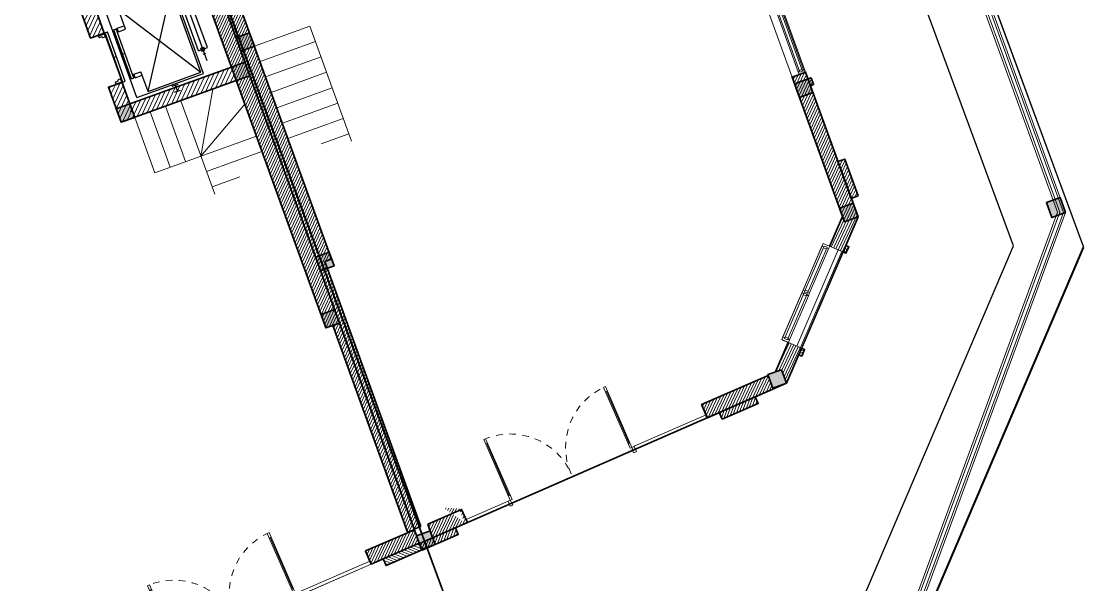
# Model space of a CAD drawing. Header units: millimetres. Extents: x 567980 to 569372, y 2065777 to 2066674.
# Drawn here: x 568671.93 to 568688.23, y 2066374.48 to 2066383.09 of the extents above; entities that cross this region are included whole.
import ezdxf

# ---------------------------------------------------------------- set-up
doc = ezdxf.new("R2010")
doc.units = ezdxf.units.MM
for name, pattern in [('CENTER', [3, 1.5, -0.5, 0.5, -0.5]), ('HIDDEN', [0.75, 0.5, -0.25]), ('HIDDEN2', [0.1875, 0.125, -0.0625])]:
    doc.linetypes.add(name, pattern=pattern)
for name, color, linetype, lineweight in [('A-COT VACH', 2, 'Continuous', 35), ('A-CUA', 25, 'Continuous', 5), ('A-DIM', 251, 'Continuous', 15), ('A-HATCH', 251, 'Continuous', 5), ('A-NET KHUAT', 250, 'HIDDEN', 9), ('A-NET THAY', 125, 'Continuous', 18), ('A-TUONG', 255, 'Continuous', 35), ('boDnv', 54, 'Continuous', 25), ('E-NoiThat', 32, 'Continuous', 9)]:
    doc.layers.add(name, color=color, linetype=linetype, lineweight=lineweight)
for name, color, linetype in [('A-NOITHAT', 252, 'Continuous'), ('ChiaLo', 128, 'CENTER'), ('datOlienke', 42, 'Continuous'), ('LogDg', 7, 'Continuous'), ('LoLK', 6, 'Continuous'), ('QH', 7, 'Continuous'), ('ViaHeS', 32, 'Continuous')]:
    doc.layers.add(name, color=color, linetype=linetype)
doc.styles.add('rms', font='romans.shx', dxfattribs={"width": 0.7, "bigfont": 'vns.shx'})
doc.linetypes.add('ADL', pattern='A,0.125,-0.15,["++",rms,S=0.5,R=0,X=0,Y=-0.2245],-1.35,1.125', length=2.75)
pattern_1 = [(45, (-102.69897, 612.50004), (-0.0265165043, 0.0265165043), [])]
pattern_2 = [(45, (0, 0), (-39.7748, 39.7748), [])]

# ---------------------------------------------------------------- blocks, each defined once
blk = doc.blocks.new('NEN')
at = {"layer": 'boDnv', "color": 10, "linetype": 'ADL', "ltscale": 0.25}
blk.add_lwpolyline([(-56.445, 75.304, -0.001833), (-68.512, 70.181), (-71.102, 64.281), (-45.209, -7.309), (-39.721, -9.671), (-12.936, 1.999), (-10.394, 7.957), (-36.646, 79.167), (-42.166, 81.522), (-54.75, 76.037, -0.001474)], format="xyb", close=True, dxfattribs=at)
at = {"layer": 'ChiaLo', "ltscale": 5}
blk.add_lwpolyline([(-24.163, 16.397), (-17.69, -1.163)], dxfattribs=at)
at = {"layer": 'datOlienke'}
blk.add_lwpolyline([(-56.839, 76.223, -0.001888), (-69.267, 70.948), (-72.179, 64.317), (-46.002, -8.056), (-39.718, -10.761), (-12.172, 1.241), (-9.318, 7.93), (-35.857, 79.917), (-42.17, 82.611), (-55.15, 76.953, -0.001474)], format="xyb", close=True, dxfattribs=at)
at = {"layer": 'LogDg'}
blk.add_lwpolyline([(-68.344, 77.848, 0.398827), (-76.611, 58.929), (-51.692, -9.967, 0.433046), (-40.973, -14.58), (-10.717, -1.397, 0.39741), (-6.406, 8.704), (-33.979, 83.495, 0.431261), (-44.682, 88.062), (-45.111, 87.874, -0.003775), (-68.344, 77.848)], format="xyb", dxfattribs=at)
at = {"layer": 'LoLK'}
for points in [[(-9.318, 7.93), (-13.819, 20.138), (-24.163, 16.397), (-17.69, -1.163), (-12.172, 1.241)], [(-24.163, 16.397), (-32.627, 13.335), (-25.954, -4.764), (-17.69, -1.163)]]:
    blk.add_lwpolyline(points, close=True, dxfattribs=at)
at = {"layer": 'ViaHeS'}
blk.add_lwpolyline([(-56.839, 76.223, -0.001888), (-69.267, 70.948), (-72.179, 64.317), (-46.002, -8.056), (-39.718, -10.761), (-12.172, 1.241), (-9.318, 7.93), (-35.857, 79.917), (-42.17, 82.611), (-55.15, 76.953, -0.001474)], format="xyb", close=True, dxfattribs=at)
blk = doc.blocks.new('NEN IO1')
at = {"layer": 'datOlienke'}
blk.add_lwpolyline([(-82.941, 18.475, -0.001888), (-82.207, 4.994), (-76.962, 0), (0, 0), (4.681, 4.99), (2.763, 34.975), (-2.556, 39.934), (-79.278, 39.462), (-83.958, 34.441), (-83.053, 20.312, -0.001474)], format="xyb", close=True, dxfattribs=at)
at = {"layer": 'LoLK'}
for points in [[(-2.556, 39.934), (-15.567, 39.854), (-15.567, 28.854), (3.147, 28.969), (2.763, 34.975)], [(-15.567, 28.854), (-15.567, 19.854), (3.723, 19.973), (3.147, 28.969)]]:
    blk.add_lwpolyline(points, close=True, dxfattribs=at)
blk = doc.blocks.new('cot 220')
at = {"layer": 'A-COT VACH'}
h = blk.add_hatch(color=256, dxfattribs=at)
h.dxf.hatch_style = 1
h.paths.add_polyline_path([(110, 110), (-110, 110), (-110, -110), (110, -110)])
blk.add_lwpolyline([(-110, -110), (110, -110), (110, 110), (-110, 110)], close=True, dxfattribs=at)
blk = doc.blocks.new('*U404')
at = {"layer": 'A-CUA', "color": 32}
for points in [[(60, -40), (45, -40), (45, -18), (0, -18), (0, -40), (0, -40), (0, -82), (0, -82), (0, -103), (45, -103), (45, -82), (60, -82)], [(30, -82), (60, -82), (60, -40), (30, -40)], [(1292, -82), (1262, -82), (1262, -40), (1292, -40)], [(1322, -82), (1307, -82), (1307, -40), (1322, -40), (1322, -18), (1277, -18), (1277, -40), (1292, -40), (1292, -82), (1277, -82), (1277, -103), (1322, -103)], [(1307, -82), (1337, -82), (1337, -40), (1307, -40)], [(2540, -40), (2555, -40), (2555, -18), (2600, -18), (2600, -40), (2600, -40), (2600, -82), (2600, -82), (2600, -103), (2555, -103), (2555, -82), (2540, -82)], [(2570, -82), (2540, -82), (2540, -40), (2570, -40)]]:
    blk.add_lwpolyline(points, close=True, dxfattribs=at)
at = {"layer": 'A-CUA', "color": 37, "lineweight": -2}
for points in [[(45, -18), (1277, -18), (1277, -40), (45, -40)], [(45, -82), (1277, -82), (1277, -103), (45, -103)], [(2555, -18), (1322, -18), (1322, -40), (2555, -40)], [(2555, -82), (1322, -82), (1322, -103), (2555, -103)]]:
    blk.add_lwpolyline(points, close=True, dxfattribs=at)
blk = doc.blocks.new('phào cửa')
at = {"layer": 'A-HATCH'}
h = blk.add_hatch(dxfattribs=at)
h.set_pattern_fill('ANSI31', color=256, scale=250)
h.set_pattern_definition([(45, (-237697.46, 7620.01), (-22.097087, 22.097087), [])])
h.paths.add_polyline_path([(0, 0), (0, 110), (-50, 110), (-50, 0)])
at = {"layer": 'A-TUONG'}
blk.add_lwpolyline([(0, 0), (0, 110), (-50, 110), (-50, 0)], close=True, dxfattribs=at)
blk = doc.blocks.new('A$C1a95cbaf')
at = {"layer": 'A-HATCH'}
h = blk.add_hatch(dxfattribs=at)
h.set_pattern_fill('ANSI31', color=256, scale=300)
h.set_pattern_definition([(45, (-121341.862, 350750.01), (-26.5165043, 26.5165043), [])])
h.paths.add_polyline_path([(110, 600), (0, 600), (0, 0), (110, 0)])
at = {"layer": 'A-TUONG', "elevation": 0}
blk.add_lwpolyline([(110, 0), (0, 0), (0, 600), (110, 600)], close=True, dxfattribs=at)
blk = doc.blocks.new('*U525')
for p, q in [((90, -100), (50, -100)), ((70, -100), (70, -1250)), ((2710, -100), (2750, -100)), ((2730, -100), (2730, -1250)), ((90, -1250), (50, -1250)), ((2710, -1250), (2750, -1250))]:
    blk.add_line(p, q)
for points in [[(0, 113), (60, 113), (60, 40), (50, 40), (50, 0), (0, 0)], [(50, 0), (90, 0), (90, -1350), (50, -1350)], [(2750, 0), (2710, 0), (2710, -1350), (2750, -1350)], [(2800, 113), (2740, 113), (2740, 40), (2750, 40), (2750, 0), (2800, 0)]]:
    blk.add_lwpolyline(points, close=True)
at = {"linetype": 'HIDDEN2'}
for centre, start, end in [((50, 0), 270, 0), ((2750, 0), 180, 270)]:
    blk.add_arc(centre, 1350, start, end, dxfattribs=at)
blk = doc.blocks.new('CUA DI 4000')
at = {"layer": 'A-HATCH'}
h = blk.add_hatch(dxfattribs=at)
h.set_pattern_fill('ANSI31', color=256, scale=300)
h.set_pattern_definition([(45, (-348838.78, 636491.252), (-26.5165043, 26.5165043), [])])
h.paths.add_polyline_path([(5600, -110), (5000, -110), (5000, 0), (5600, 0)])
edge = h.paths.add_edge_path()
edge.add_line((600, -109), (0, -111))
edge.add_line((0, -111), (0, 1))
edge.add_line((0, 1), (600, -1))
edge.add_line((600, -1), (600, -109))
at = {"layer": 'A-CUA', "elevation": 0}
for points in [[(800, 0), (1500, 0), (1500, 50), (800, 50)], [(4800, 0), (3600, 0), (3600, 50), (4800, 50)]]:
    blk.add_lwpolyline(points, close=True, dxfattribs=at)
at = {"layer": 'A-NET THAY'}
for q in [(786, 0, 0), (800, 0, 0)]:
    blk.add_line((4800, 0, 0), q, dxfattribs=at)
at = {"layer": 'A-TUONG'}
for p, q in [((800, 0, 0), (800, 220, 0)), ((4800, 0, 0), (4800, 220, 0))]:
    blk.add_line(p, q, dxfattribs=at)
blk.add_lwpolyline([(600, 0), (0, 0), (0, -110), (600, -110)], close=True, dxfattribs=at)
at = {"layer": 'A-TUONG', "elevation": 0}
blk.add_lwpolyline([(5000, 0), (5000, -110), (5600, -110), (5600, 0), (5000, 0)], dxfattribs=at)
at = {"layer": 'A-CUA', "extrusion": (1.82582e-10, -5.39265e-10, -1), "xscale": 0.7500000000000002, "yscale": 0.7500000000000002, "zscale": -0.7500000000000004, "rotation": 180.1066326903748}
blk.add_blockref('*U525', (-1500, 50, 0), dxfattribs=at)
blk = doc.blocks.new('*U397')
at = {"layer": 'A-CUA', "color": 32}
for points in [[(60, -40), (45, -40), (45, -10), (0, -10), (0, -40), (0, -40), (0, -90), (0, -90), (0, -120), (45, -120), (45, -90), (60, -90)], [(30, -90), (60, -90), (60, -40), (30, -40)], [(792, -90), (762, -90), (762, -40), (792, -40)], [(822, -90), (807, -90), (807, -40), (822, -40), (822, -10), (777, -10), (777, -40), (792, -40), (792, -90), (777, -90), (777, -120), (822, -120)], [(807, -90), (837, -90), (837, -40), (807, -40)], [(1540, -40), (1555, -40), (1555, -10), (1600, -10), (1600, -40), (1600, -40), (1600, -90), (1600, -90), (1600, -120), (1555, -120), (1555, -90), (1540, -90)], [(1570, -90), (1540, -90), (1540, -40), (1570, -40)]]:
    blk.add_lwpolyline(points, close=True, dxfattribs=at)
at = {"layer": 'A-CUA', "color": 37, "lineweight": -2}
for points in [[(45, -10), (777, -10), (777, -40), (45, -40)], [(45, -90), (777, -90), (777, -120), (45, -120)], [(1555, -10), (822, -10), (822, -40), (1555, -40)], [(1555, -90), (822, -90), (822, -120), (1555, -120)]]:
    blk.add_lwpolyline(points, close=True, dxfattribs=at)
blk = doc.blocks.new('CUA SO GOC CHEO 1600')
blk.add_wipeout([(0, 330), (0, 0), (1600, 0), (1600, 330)]).dxf.layer = 'A-NET KHUAT'
at = {"layer": 'A-DIM'}
blk.add_lwpolyline([(0, 80), (0, 20), (1600, 20), (1600, 80)], close=True, dxfattribs=at)
at = {"layer": 'A-NET THAY'}
blk.add_lwpolyline([(0, 330), (1600, 330), (1600, 0), (0, 0)], close=True, dxfattribs=at)
at = {"layer": 'A-CUA', "rotation": 359.9802678828873}
blk.add_blockref('*U397', (0, 340, 0), dxfattribs=at)
at = {"layer": 'A-TUONG', "rotation": 90.00845851323635}
blk.add_blockref('phào cửa', (0, 0), dxfattribs=at)
at = {"layer": 'A-TUONG', "xscale": -1, "rotation": 269.9915414867637}
blk.add_blockref('phào cửa', (1600, 0), dxfattribs=at)
blk = doc.blocks.new('CUA DI T1')
at = {"layer": 'A-HATCH'}
h = blk.add_hatch(dxfattribs=at)
h.set_pattern_fill('ANSI31', color=256, scale=300)
h.set_pattern_definition([(45, (-145597.46, 362519.84), (-26.5165043, 26.5165043), [])])
h.paths.add_polyline_path([(-6100, -109), (-5500, -109), (-5500, 0), (-6100, 0)])
edge = h.paths.add_edge_path()
edge.add_line((-600, -108), (0, -111))
edge.add_line((0, -111), (0, 2))
edge.add_line((0, 2), (-600, -1))
edge.add_line((-600, -1), (-600, -108))
at = {"layer": 'A-CUA', "elevation": 0}
for points in [[(-5300, 1), (-4100, 1), (-4100, 51), (-5300, 51)], [(-800, 1), (-2000, 1), (-2000, 51), (-800, 51)]]:
    blk.add_lwpolyline(points, close=True, dxfattribs=at)
at = {"layer": 'A-NET THAY'}
for q in [(-786, 1, 0), (-800, 1, 0)]:
    blk.add_line((-5300, 1, 0), q, dxfattribs=at)
at = {"layer": 'A-TUONG'}
for p, q in [((-5300, 1, 0), (-5300, 220, 0)), ((-800, 1, 0), (-800, 220, 0))]:
    blk.add_line(p, q, dxfattribs=at)
at = {"layer": 'A-TUONG', "elevation": 0}
blk.add_lwpolyline([(-5500, 1), (-5500, -109), (-6100, -109), (-6100, 1), (-5500, 1)], dxfattribs=at)
blk.add_lwpolyline([(-600, 0), (0, 1), (0, -109), (-600, -110)], close=True, dxfattribs=at)
at = {"layer": 'A-CUA', "extrusion": (-2.7819e-13, -5.44958e-10, -1), "xscale": 0.7500000000000021, "yscale": 0.7500000000000021, "zscale": -0.7500000000000019, "rotation": 180.059778475144}
blk.add_blockref('*U525', (4100, 53, 0), dxfattribs=at)
blk = doc.blocks.new('AP11B2')
at = {"layer": 'A-NOITHAT'}
for p, q in [((558, 1417), (-568, 1417)), ((-435, 1392), (-435, 1442)), ((-385, 1392), (-385, 1442)), ((-335, 1442), (-385, 1442)), ((-335, 1392), (-385, 1392)), ((360, 1492), (-360, 1492)), ((-360, 1342), (-360, 1492)), ((-335, 1392), (-335, 1442)), ((385, 1442), (335, 1442)), ((335, 1392), (335, 1442)), ((385, 1392), (335, 1392)), ((360, 1342), (360, 1492)), ((385, 1392), (385, 1442)), ((435, 1392), (435, 1442)), ((-725, 166), (-725, 1292)), ((725, 1292), (-725, 1292)), ((-695, 366), (-695, 1262)), ((695, 1262), (-695, 1262)), ((695, 366), (-695, 1262)), ((-695, 366), (695, 1262)), ((360, 1342), (-360, 1342)), ((695, 366), (695, 1262)), ((725, 166), (725, 1292)), ((-850, 757), (-850, 857)), ((-750, 757), (-750, 857)), ((750, 757), (750, 857)), ((850, 757), (850, 857)), ((-750, 807), (-850, 807)), ((750, 807), (850, 807)), ((-360, 366), (-695, 366)), ((-420, 246), (-420, 366)), ((-360, 246), (-360, 366)), ((695, 366), (360, 366)), ((360, 246), (360, 366)), ((420, 246), (420, 366)), ((-360, 246), (-420, 246)), ((417, 226), (-417, 226)), ((-417, 186), (-417, 226)), ((417, 186), (-417, 186)), ((0, 186), (0, 226)), ((420, 246), (360, 246)), ((417, 186), (417, 226)), ((725, 166), (-725, 166)), ((417, 79), (-417, 79)), ((-417, 39), (-417, 79)), ((417, 39), (-417, 39)), ((-407, -67), (-407, 25)), ((-367, 25), (-407, 25)), ((-357, -15), (-357, 15)), ((0, 39), (0, 79)), ((357, -15), (357, 15)), ((407, 25), (367, 25)), ((407, -67), (407, 25)), ((417, 39), (417, 79)), ((-387, -77), (-397, -77)), ((-377, -67), (-377, -25)), ((-367, -25), (-377, -25)), ((377, -25), (367, -25)), ((377, -67), (377, -25)), ((397, -77), (387, -77))]:
    blk.add_line(p, q, dxfattribs=at)
for centre, start, end in [((-367, 15), 0, 90), ((367, 15), 90, 180), ((-397, -67), 180, 270), ((-387, -67), 270, 0), ((-367, -15), 270, 0), ((367, -15), 180, 270), ((387, -67), 180, 270), ((397, -67), 270, 0)]:
    blk.add_arc(centre, 10, start, end, dxfattribs=at)
for p in [(-900, 0), (900, 0)]:
    blk.add_point(p, dxfattribs=at)
blk = doc.blocks.new('cum tm 2')
at = {"layer": 'A-HATCH'}
h = blk.add_hatch(dxfattribs=at)
h.set_pattern_fill('ANSI31', color=256, scale=450)
h.set_pattern_definition(pattern_2)
h.paths.add_polyline_path([(0, 0), (0, -220), (-1650, -220), (-1650, -570), (-1870, -570), (-1870, 0)])
h = blk.add_hatch(dxfattribs=at)
h.set_pattern_fill('ANSI31', color=256, scale=450)
h.set_pattern_definition(pattern_2)
edge = h.paths.add_edge_path()
edge.add_line((0, -1940), (-1870, -1940))
edge.add_line((-1870, -1940), (-1870, -1370))
edge.add_line((-1870, -1370), (-1650, -1370))
edge.add_line((-1650, -1370), (-1650, -1720))
edge.add_line((-1650, -1720), (0, -1720))
edge.add_line((0, -1720), (0, -1940))
at = {"layer": 'A-NET THAY'}
blk.add_line((-1650, -1370), (-1650, -570), dxfattribs=at)
at = {"layer": 'A-TUONG'}
for points in [[(0, 0), (0, -220), (-1650, -220), (-1650, -570), (-1870, -570), (-1870, 0), (0, 0)], [(0, -1940), (-1870, -1940), (-1870, -1370), (-1650, -1370), (-1650, -1720), (0, -1720), (0, -1940)]]:
    blk.add_lwpolyline(points, dxfattribs=at)
at = {"layer": 'E-NoiThat', "xscale": 0.9583333333333354, "yscale": 0.9583333333333354, "zscale": 0.9583333333333354, "rotation": 270}
blk.add_blockref('AP11B2', (-1674, -970), dxfattribs=at)
blk = doc.blocks.new('cum dh a3.3.1.6.7')
at = {"layer": 'A-HATCH'}
h = blk.add_hatch(dxfattribs=at)
h.set_pattern_fill('ANSI31', color=256, scale=0.3)
h.set_pattern_definition([(45, (-127.69897, 525.00004), (-0.0265165043, 0.0265165043), [])])
h.paths.add_polyline_path([(17.398, -0.22), (17.888, -0.22), (17.888, -2.28), (17.778, -2.28), (17.778, -8.24), (17.888, -8.24), (17.888, -11.6), (17.998, -11.6), (17.998, 0), (17.398, 0)])
h.paths.add_polyline_path([(12.695, -11.936), (11.218, -12.03), (11.218, -12.25), (12.709, -12.155)])
h.paths.add_polyline_path([(11.218, -12.03), (11.218, -7.91), (10.998, -7.91), (10.998, -12.03)])
h = blk.add_hatch(dxfattribs=at)
h.set_pattern_fill('ANSI31', color=256, scale=0.3)
h.set_pattern_definition(pattern_1)
h.paths.add_polyline_path([(18.108, -11.59), (18.108, -7.28), (18.218, -7.28), (18.218, -0.22), (22.378, -0.22), (22.378, 0), (17.998, 0), (17.998, -11.59)])
h = blk.add_hatch(dxfattribs=at)
h.set_pattern_fill('ANSI31', color=256, scale=0.3)
h.set_pattern_definition(pattern_1)
h.paths.add_polyline_path([(23.884, -11.224), (22.774, -11.295), (22.789, -11.514), (23.884, -11.444)])
h.paths.add_polyline_path([(18.218, -11.59), (18.783, -11.553), (18.797, -11.772), (18.219, -11.81)])
h.paths.add_polyline_path([(24.104, -11.21), (24.104, -11.43), (25.998, -9.411), (25.998, -7.06), (25.778, -7.06), (25.778, -9.324), (24.008, -11.21)])
edge = h.paths.add_edge_path()
edge.add_line((18.542, -11.451), (18.542, -11.438))
edge.add_line((18.752, -11.534), (18.752, -11.754))
h = blk.add_hatch(dxfattribs=at)
h.set_pattern_fill('ANSI31', color=256, scale=0.3)
h.set_pattern_definition([(45, (-127.69897, 524.61004), (-0.0265165043, 0.0265165043), [])])
h.paths.add_polyline_path([(17.998, -11.6), (17.186, -11.651), (17.2, -11.87), (17.998, -11.82)])
at = {"layer": 'A-NET THAY'}
for p, q in [((19.118, -3.82), (18.218, -3.82)), ((19.118, -5.691), (19.118, -3.82)), ((19.118, -4.07), (18.218, -4.07)), ((16.128, -4.22), (16.128, -5.12)), ((16.378, -4.22), (16.378, -5.12)), ((16.628, -4.22), (16.628, -5.12)), ((16.878, -4.22), (16.878, -5.741)), ((16.878, -5.12), (17.398, -4.22)), ((19.118, -4.32), (18.218, -4.32)), ((16.878, -5.12), (17.778, -4.6)), ((19.118, -4.57), (18.218, -4.57)), ((19.118, -4.82), (18.218, -4.82)), ((16.128, -5.12), (17.778, -5.12)), ((19.118, -5.07), (18.218, -5.07)), ((16.878, -5.37), (17.778, -5.37)), ((19.118, -5.32), (18.218, -5.32)), ((16.878, -5.62), (17.329, -5.62)), ((19.118, -5.57), (18.668, -5.57))]:
    blk.add_line(p, q, dxfattribs=at)
at = {"layer": 'A-NET THAY', "elevation": 0}
blk.add_lwpolyline([(25.998, -7.06), (25.778, -7.06), (25.778, -4.46), (25.998, -4.46)], close=True, dxfattribs=at)
at = {"layer": 'A-TUONG'}
for points in [[(17.398, -0.22), (17.888, -0.22), (17.888, -2.28), (17.778, -2.28), (17.778, -8.24), (17.888, -8.24), (17.888, -11.6), (17.998, -11.6), (17.998, 0), (17.398, 0)], [(24.104, -11.21), (24.104, -11.43), (25.998, -9.411), (25.998, -7.06), (25.778, -7.06), (25.778, -9.324), (24.008, -11.21)], [(24.104, -11.43), (22.789, -11.515), (22.774, -11.295), (23.884, -11.224), (23.884, -11.43)], [(18.218, -11.59), (18.783, -11.553), (18.797, -11.772), (18.218, -11.81)]]:
    blk.add_lwpolyline(points, close=True, dxfattribs=at)
for points in [[(18.108, -11.59), (18.108, -7.28), (18.218, -7.28), (18.218, -0.22), (22.378, -0.22), (22.378, 0), (17.998, 0), (17.998, -11.59), (18.108, -11.59)], [(24.104, -11.43), (17.998, -11.824)]]:
    blk.add_lwpolyline(points, dxfattribs=at)
at = {"layer": 'A-TUONG', "elevation": 0}
blk.add_lwpolyline([(17.998, -11.6), (17.186, -11.651), (17.2, -11.87), (17.998, -11.82)], close=True, dxfattribs=at)
at = {"layer": 'A-COT VACH', "yscale": 0.001, "zscale": 0.001, "rotation": 359.9999999999999}
for p, xscale in [((18.108, -3.71), 0.001), ((16.018, -4.11), -0.001), ((17.888, -4.11), 0.001), ((18.108, -7.28), 0.001), ((25.888, -7.28), 0.001), ((17.888, -8.13), 0.001), ((25.888, -9.301, 0), -0.001), ((23.994, -11.32, 0), -0.001), ((18.108, -11.81), -0.001)]:
    blk.add_blockref('cot 220', p, dxfattribs=dict(at, xscale=xscale))
at = {"layer": 'A-CUA', "xscale": -0.0009999999999999998, "yscale": 0.0009999999999999998, "zscale": 0.001, "rotation": 270}
blk.add_blockref('*U404', (25.998, -7.06), dxfattribs=at)
at = {"layer": 'A-DIM', "xscale": -0.0009999999999999998, "yscale": 0.0009999999999999998, "zscale": 0.001, "rotation": 3.634663207481091}
blk.add_blockref('CUA DI T1', (11.91, -12.207), dxfattribs=at)
at = {"layer": 'A-TUONG', "xscale": 0.001, "yscale": 0.001, "zscale": 0.001}
for name, p, rotation in [('cum tm 2', (17.778, -2.28), 359.9999999999999), ('phào cửa', (25.998, -7.17, 0), 179.9999999999999), ('A$C1a95cbaf', (25.998, -9.111), 359.9999999999999), ('CUA DI 4000', (17.998, -11.824), 3.698620827714848)]:
    blk.add_blockref(name, p, dxfattribs=dict(at, rotation=rotation))
at = {"layer": 'A-TUONG', "xscale": -0.001, "yscale": 0.001, "zscale": 0.001, "rotation": 46.80944021373436}
blk.add_blockref('CUA SO GOC CHEO 1600', (25.599, -9.838, 0), dxfattribs=at)
blk = doc.blocks.new('MBT1 IO1')
at = {"layer": 'LoLK', "rotation": 90}
blk.add_blockref('cum dh a3.3.1.6.7', (-13.567, 10.854), dxfattribs=at)
at = {"layer": 'LoLK'}
blk.add_blockref('NEN IO1', (0, 0), dxfattribs=at)
blk = doc.blocks.new('rkg4')
at = {"layer": 'A-NET THAY'}
for points in [[(0, -13828), (0, -16834), (6010, -16453), (11000, -11138), (11000, 0), (0, 0), (0, -2000)], [(3820, -16562), (5996, -16424), (10970, -11126), (10970, -30), (30, -30), (30, -2000)], [(3817, -16512), (5973, -16376), (10920, -11106), (10920, -80), (80, -80), (80, -2000)], [(110, -13821), (110, -16716), (5960, -16346), (10890, -11094), (10890, -110), (110, -110), (110, -2000)]]:
    blk.add_lwpolyline(points, dxfattribs=at)
at = {"layer": 'A-COT VACH', "xscale": -1}
blk.add_blockref('cot 220', (10890, -11028), dxfattribs=at)
blk = doc.blocks.new('CUM CONG A3-A3.1-A6-A7')
at = {"layer": 'QH', "xscale": 0.001, "yscale": 0.001, "zscale": 0.001}
blk.add_blockref('rkg4', (29, 0), dxfattribs=at)
blk = doc.blocks.new('MB CONG KHU A')
at = {"layer": 'LoLK', "yscale": 1.116025272831706, "rotation": 19.90987329969136}
blk.add_blockref('CUM CONG A3-A3.1-A6-A7', (-98.84, 137.58), dxfattribs=at)

msp = doc.modelspace()

# ---------------------------------------------------------------- block references
at = {"layer": 'boDnv'}
msp.add_blockref('NEN', (568697.481, 2066371.697), dxfattribs=at)

# ---------------------------------------------------------------- next in the draw order: block references
at = {"layer": 'LoLK', "rotation": 289.9098738716477}
msp.add_blockref('MBT1 IO1', (568651.478, 2066363.641), dxfattribs=at)

# ---------------------------------------------------------------- next in the draw order: block references
at = {"layer": 'LoLK'}
msp.add_blockref('MB CONG KHU A', (568744.879, 2066240.648), dxfattribs=at)

doc.saveas('drawing.dxf')
